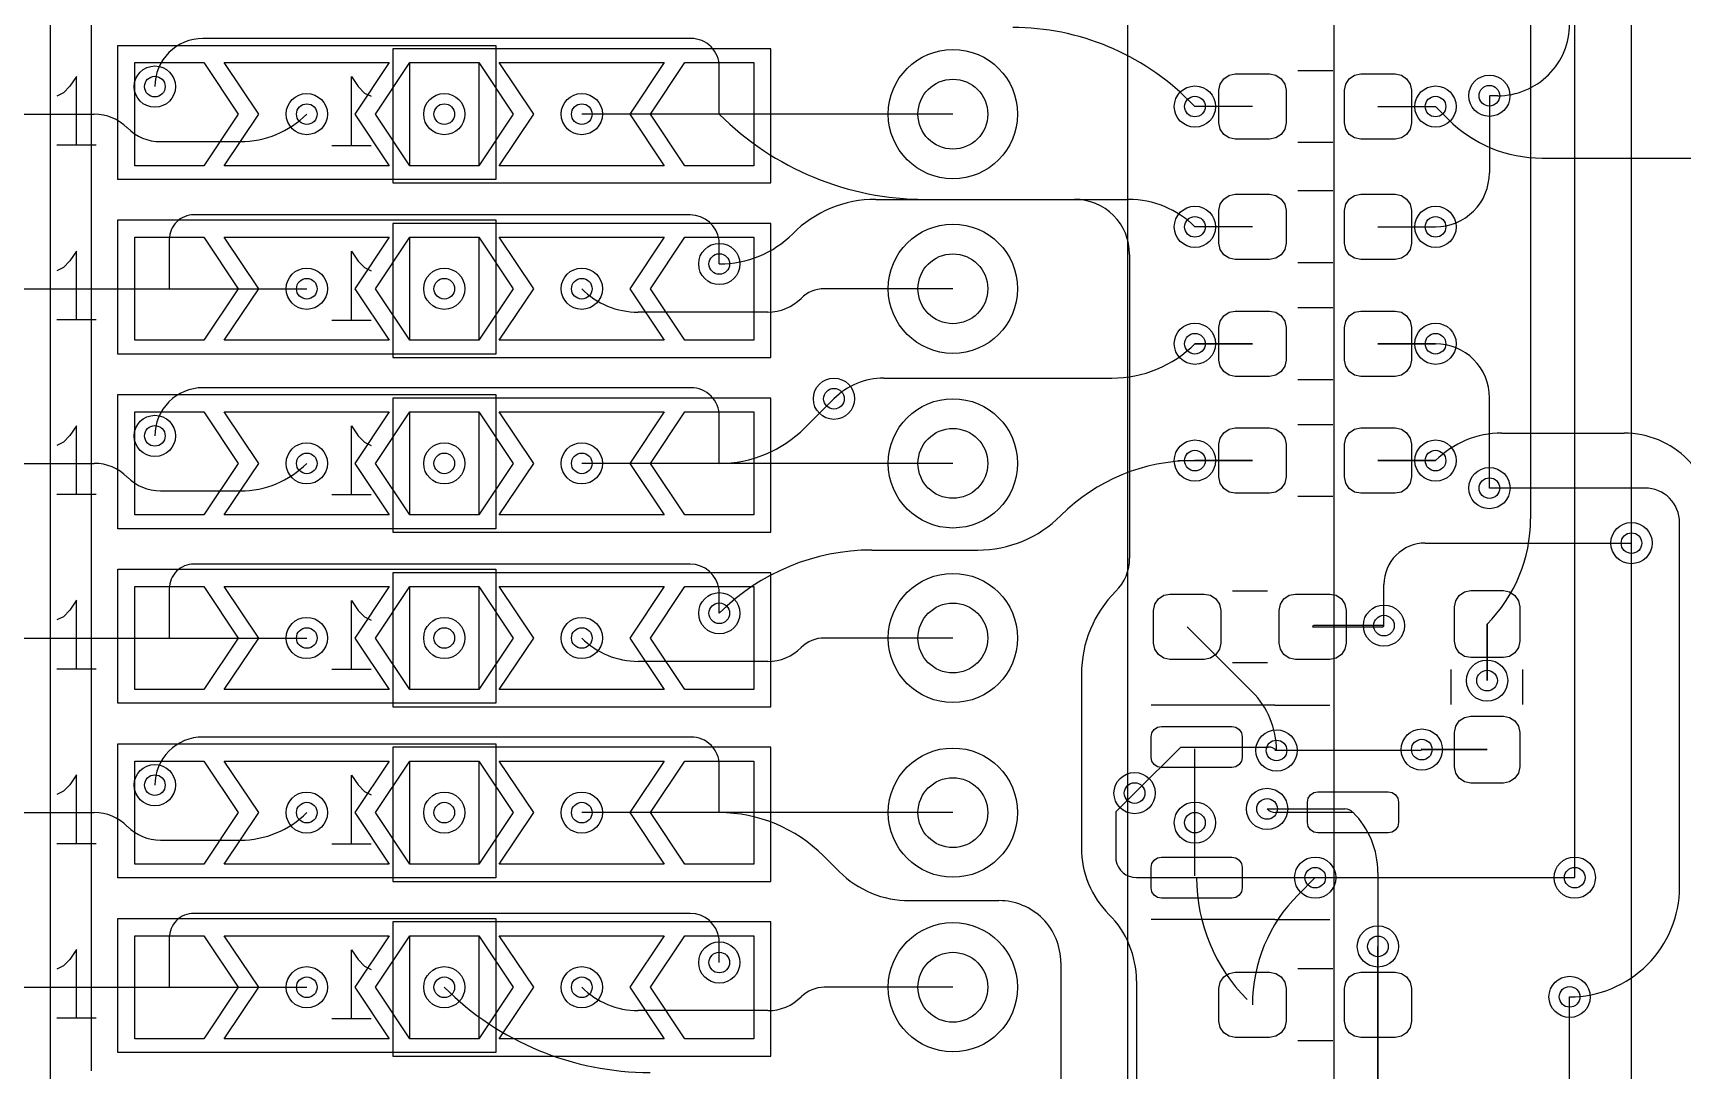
# Model space of a CAD drawing. Header units: millimetres. Extents: x -220 to 263, y -14 to 135.
# Drawn here: x 45.67 to 69.67, y 80.02 to 95.12 of the extents above; entities that cross this region are included whole.
import ezdxf

# ---------------------------------------------------------------- set-up
doc = ezdxf.new("R2010")
doc.units = ezdxf.units.MM
for name, color, linetype, lineweight, true_color in [('livello 10', 6, 'Continuous', 25, 0xff00ff), ('livello 11', 30, 'Continuous', 25, 0xff7f00), ('livello 8', 18, 'Continuous', 25, 0x000000), ('livello 9', 18, 'Continuous', 25, 0x000000)]:
    doc.layers.add(name, color=color, linetype=linetype, lineweight=lineweight, true_color=true_color)

msp = doc.modelspace()

# ---------------------------------------------------------------- linework, layer by layer
at = {"layer": 'livello 10'}
msp.add_line((64.593, 116.408), (64.593, 56.545), dxfattribs=at)
at = {"layer": 'livello 11', "color": 168, "true_color": 0x0d115e, "flags": 128}
for points in [[(61.593, 108.925), (61.593, 56.093)], [(46.905, 94.939), (52.405, 94.939)], [(46.905, 92.989), (46.905, 94.939)], [(52.405, 94.939), (52.405, 92.989)], [(64.577, 94.571), (64.068, 94.571)], [(46.209, 94.344), (46.114, 94.249)], [(46.305, 94.487), (46.209, 94.344)], [(46.305, 93.487), (46.305, 94.487)], [(46.114, 94.249), (46.019, 94.201)], [(46.59, 93.487), (46.019, 93.487)], [(64.577, 93.526), (64.068, 93.526)], [(52.405, 92.989), (46.905, 92.989)], [(64.577, 92.821), (64.068, 92.821)], [(46.905, 92.399), (52.405, 92.399)], [(46.905, 90.449), (46.905, 92.399)], [(52.405, 92.399), (52.405, 90.449)], [(46.305, 91.947), (46.209, 91.804)], [(46.305, 90.947), (46.305, 91.947)], [(46.114, 91.709), (46.019, 91.661)], [(46.209, 91.804), (46.114, 91.709)], [(64.577, 91.776), (64.068, 91.776)], [(64.577, 91.121), (64.068, 91.121)], [(46.59, 90.947), (46.019, 90.947)], [(52.405, 90.449), (46.905, 90.449)], [(64.577, 90.076), (64.068, 90.076)], [(46.905, 89.859), (52.405, 89.859)], [(46.905, 87.909), (46.905, 89.859)], [(52.405, 89.859), (52.405, 87.909)], [(46.305, 89.407), (46.209, 89.264)], [(46.305, 88.407), (46.305, 89.407)], [(64.577, 89.421), (64.068, 89.421)], [(46.114, 89.169), (46.019, 89.121)], [(46.209, 89.264), (46.114, 89.169)], [(46.59, 88.407), (46.019, 88.407)], [(64.577, 88.376), (64.068, 88.376)], [(52.405, 87.909), (46.905, 87.909)], [(46.905, 87.319), (52.405, 87.319)], [(46.905, 85.369), (46.905, 87.319)], [(52.405, 87.319), (52.405, 85.369)], [(63.118, 87.006), (63.627, 87.006)], [(46.209, 86.724), (46.114, 86.629)], [(46.305, 86.867), (46.209, 86.724)], [(46.305, 85.867), (46.305, 86.867)], [(46.114, 86.629), (46.019, 86.581)], [(63.118, 85.961), (63.627, 85.961)], [(46.59, 85.867), (46.019, 85.867)], [(66.3, 85.354), (66.3, 85.863)], [(67.345, 85.354), (67.345, 85.863)], [(52.405, 85.369), (46.905, 85.369)], [(63.735, 85.343), (61.935, 85.343)], [(63.735, 85.343), (64.535, 85.343)], [(46.905, 84.779), (52.405, 84.779)], [(46.905, 82.829), (46.905, 84.779)], [(52.405, 84.779), (52.405, 82.829)], [(46.305, 84.327), (46.209, 84.184)], [(46.305, 83.327), (46.305, 84.327)], [(46.114, 84.089), (46.019, 84.041)], [(46.209, 84.184), (46.114, 84.089)], [(46.59, 83.327), (46.019, 83.327)], [(52.405, 82.829), (46.905, 82.829)], [(46.905, 82.239), (52.405, 82.239)], [(46.905, 80.289), (46.905, 82.239)], [(52.405, 82.239), (52.405, 80.289)], [(63.735, 82.223), (62.935, 82.223)], [(63.735, 82.223), (64.535, 82.223)], [(46.209, 81.644), (46.114, 81.549)], [(46.305, 81.787), (46.209, 81.644)], [(46.305, 80.787), (46.305, 81.787)], [(46.114, 81.549), (46.019, 81.501)], [(64.577, 81.506), (64.068, 81.506)], [(46.59, 80.787), (46.019, 80.787)], [(64.577, 80.461), (64.068, 80.461)], [(52.405, 80.289), (46.905, 80.289)]]:
    msp.add_lwpolyline(points, dxfattribs=at)
at = {"layer": 'livello 11', "color": 139, "true_color": 0x174d58, "flags": 128}
for points in [[(50.905, 94.889), (50.905, 92.939)], [(56.405, 94.889), (50.905, 94.889)], [(56.405, 92.939), (56.405, 94.889)], [(64.577, 94.571), (64.068, 94.571)], [(50.305, 93.484), (50.305, 94.484)], [(50.305, 94.484), (50.4, 94.341)], [(50.4, 94.341), (50.495, 94.246)], [(50.495, 94.246), (50.59, 94.198)], [(50.019, 93.484), (50.59, 93.484)], [(64.577, 93.526), (64.068, 93.526)], [(50.905, 92.939), (56.405, 92.939)], [(64.577, 92.821), (64.068, 92.821)], [(50.905, 92.349), (50.905, 90.399)], [(56.405, 92.349), (50.905, 92.349)], [(56.405, 90.399), (56.405, 92.349)], [(50.305, 90.944), (50.305, 91.944)], [(50.305, 91.944), (50.4, 91.801)], [(50.4, 91.801), (50.495, 91.706)], [(50.495, 91.706), (50.59, 91.658)], [(64.577, 91.776), (64.068, 91.776)], [(64.577, 91.121), (64.068, 91.121)], [(50.019, 90.944), (50.59, 90.944)], [(50.905, 90.399), (56.405, 90.399)], [(64.577, 90.076), (64.068, 90.076)], [(50.905, 89.809), (50.905, 87.859)], [(56.405, 89.809), (50.905, 89.809)], [(56.405, 87.859), (56.405, 89.809)], [(50.305, 88.404), (50.305, 89.404)], [(50.305, 89.404), (50.4, 89.261)], [(64.577, 89.421), (64.068, 89.421)], [(50.4, 89.261), (50.495, 89.166)], [(50.495, 89.166), (50.59, 89.118)], [(50.019, 88.404), (50.59, 88.404)], [(64.577, 88.376), (64.068, 88.376)], [(50.905, 87.859), (56.405, 87.859)], [(50.905, 87.269), (50.905, 85.319)], [(56.405, 87.269), (50.905, 87.269)], [(56.405, 85.319), (56.405, 87.269)], [(63.118, 87.006), (63.627, 87.006)], [(50.305, 85.864), (50.305, 86.864)], [(50.305, 86.864), (50.4, 86.721)], [(50.4, 86.721), (50.495, 86.626)], [(50.495, 86.626), (50.59, 86.578)], [(63.118, 85.961), (63.627, 85.961)], [(50.019, 85.864), (50.59, 85.864)], [(66.3, 85.354), (66.3, 85.863)], [(67.345, 85.354), (67.345, 85.863)], [(50.905, 85.319), (56.405, 85.319)], [(63.735, 85.343), (62.935, 85.343)], [(63.735, 85.343), (64.535, 85.343)], [(50.905, 84.729), (50.905, 82.779)], [(56.405, 84.729), (50.905, 84.729)], [(56.405, 82.779), (56.405, 84.729)], [(50.305, 83.324), (50.305, 84.324)], [(50.305, 84.324), (50.4, 84.181)], [(50.4, 84.181), (50.495, 84.086)], [(50.495, 84.086), (50.59, 84.038)], [(50.019, 83.324), (50.59, 83.324)], [(50.905, 82.779), (56.405, 82.779)], [(50.905, 82.189), (50.905, 80.239)], [(56.405, 82.189), (50.905, 82.189)], [(56.405, 80.239), (56.405, 82.189)], [(63.735, 82.223), (61.935, 82.223)], [(63.735, 82.223), (64.535, 82.223)], [(50.305, 80.784), (50.305, 81.784)], [(50.305, 81.784), (50.4, 81.641)], [(50.4, 81.641), (50.495, 81.546)], [(50.495, 81.546), (50.59, 81.498)], [(64.577, 81.506), (64.068, 81.506)], [(50.019, 80.784), (50.59, 80.784)], [(64.577, 80.461), (64.068, 80.461)], [(50.905, 80.239), (56.405, 80.239)]]:
    msp.add_lwpolyline(points, dxfattribs=at)
at = {"layer": 'livello 8', "color": 163, "true_color": 0x4d7fc4, "flags": 128}
for points in [[(68.923, 78.837), (68.923, 106.899)], [(68.098, 86.734), (68.098, 105.724)], [(67.456, 95.465), (67.456, 88.051)], [(55.245, 95.039), (48.145, 95.039)], [(52.655, 93.939), (52.155, 93.189), (51.155, 93.189), (51.155, 94.689), (52.155, 94.689), (52.655, 93.939)], [(54.355, 93.939), (54.855, 93.189), (52.455, 93.189), (52.955, 93.939), (52.455, 94.689), (54.855, 94.689), (54.355, 93.939)], [(54.655, 93.939), (55.155, 94.689), (56.155, 94.689), (56.155, 93.189), (55.155, 93.189), (54.655, 93.939)], [(55.655, 93.939), (55.655, 94.629)], [(63.898, 93.811), (63.879, 93.721), (63.828, 93.644), (63.751, 93.592), (63.66, 93.574), (63.16, 93.574), (63.069, 93.592), (62.992, 93.644), (62.941, 93.721), (62.923, 93.811), (62.923, 94.286), (62.941, 94.377), (62.992, 94.454), (63.069, 94.506), (63.16, 94.524), (63.66, 94.524), (63.751, 94.506), (63.828, 94.454), (63.879, 94.377), (63.898, 94.286), (63.898, 93.811)], [(65.723, 93.811), (65.704, 93.721), (65.653, 93.644), (65.576, 93.592), (65.485, 93.574), (64.985, 93.574), (64.894, 93.592), (64.817, 93.644), (64.766, 93.721), (64.748, 93.811), (64.748, 94.286), (64.766, 94.377), (64.817, 94.454), (64.894, 94.506), (64.985, 94.524), (65.485, 94.524), (65.576, 94.506), (65.653, 94.454), (65.704, 94.377), (65.723, 94.286), (65.723, 93.811)], [(62.483, 94.138), (62.573, 94.049)], [(66.856, 94.206), (66.856, 93.083)], [(43.813, 93.939), (46.562, 93.939)], [(63.41, 94.049), (62.573, 94.049)], [(65.235, 94.049), (66.073, 94.049)], [(47.527, 93.539), (48.689, 93.539)], [(58.648, 92.699), (60.823, 92.699)], [(63.898, 92.061), (63.879, 91.971), (63.828, 91.894), (63.751, 91.842), (63.66, 91.824), (63.16, 91.824), (63.069, 91.842), (62.992, 91.894), (62.941, 91.971), (62.923, 92.061), (62.923, 92.536), (62.941, 92.627), (62.992, 92.704), (63.069, 92.756), (63.16, 92.774), (63.66, 92.774), (63.751, 92.756), (63.828, 92.704), (63.879, 92.627), (63.898, 92.536), (63.898, 92.061)], [(65.723, 92.061), (65.704, 91.971), (65.653, 91.894), (65.576, 91.842), (65.485, 91.824), (64.985, 91.824), (64.894, 91.842), (64.817, 91.894), (64.766, 91.971), (64.748, 92.061), (64.748, 92.536), (64.766, 92.627), (64.817, 92.704), (64.894, 92.756), (64.985, 92.774), (65.485, 92.774), (65.576, 92.756), (65.653, 92.704), (65.704, 92.627), (65.723, 92.536), (65.723, 92.061)], [(63.41, 92.299), (62.573, 92.299)], [(65.235, 92.299), (66.073, 92.299)], [(52.655, 91.399), (52.155, 90.649), (51.155, 90.649), (51.155, 92.149), (52.155, 92.149), (52.655, 91.399)], [(54.355, 91.399), (54.855, 90.649), (52.455, 90.649), (52.955, 91.399), (52.455, 92.149), (54.855, 92.149), (54.355, 91.399)], [(54.655, 91.399), (55.155, 92.149), (56.155, 92.149), (56.155, 90.649), (55.155, 90.649), (54.655, 91.399)], [(61.623, 91.899), (61.623, 87.482)], [(43.813, 91.399), (49.655, 91.399)], [(63.898, 90.361), (63.879, 90.271), (63.828, 90.194), (63.751, 90.142), (63.66, 90.124), (63.16, 90.124), (63.069, 90.142), (62.992, 90.194), (62.941, 90.271), (62.923, 90.361), (62.923, 90.836), (62.941, 90.927), (62.992, 91.004), (63.069, 91.056), (63.16, 91.074), (63.66, 91.074), (63.751, 91.056), (63.828, 91.004), (63.879, 90.927), (63.898, 90.836), (63.898, 90.361)], [(65.723, 90.361), (65.704, 90.271), (65.653, 90.194), (65.576, 90.142), (65.485, 90.124), (64.985, 90.124), (64.894, 90.142), (64.817, 90.194), (64.766, 90.271), (64.748, 90.361), (64.748, 90.836), (64.766, 90.927), (64.817, 91.004), (64.894, 91.056), (64.985, 91.074), (65.485, 91.074), (65.576, 91.056), (65.653, 91.004), (65.704, 90.927), (65.723, 90.836), (65.723, 90.361)], [(62.573, 90.599), (63.41, 90.599)], [(66.073, 90.599), (65.235, 90.599)], [(55.245, 89.959), (48.145, 89.959)], [(56.897, 89.374), (57.323, 89.799)], [(66.857, 88.499), (66.857, 89.814)], [(52.655, 88.859), (52.155, 88.109), (51.155, 88.109), (51.155, 89.609), (52.155, 89.609), (52.655, 88.859)], [(54.355, 88.859), (54.855, 88.109), (52.455, 88.109), (52.955, 88.859), (52.455, 89.609), (54.855, 89.609), (54.355, 88.859)], [(54.655, 88.859), (55.155, 89.609), (56.155, 89.609), (56.155, 88.109), (55.155, 88.109), (54.655, 88.859)], [(55.655, 88.859), (55.655, 89.549)], [(63.898, 88.661), (63.879, 88.571), (63.828, 88.494), (63.751, 88.442), (63.66, 88.424), (63.16, 88.424), (63.069, 88.442), (62.992, 88.494), (62.941, 88.571), (62.923, 88.661), (62.923, 89.136), (62.941, 89.227), (62.992, 89.304), (63.069, 89.356), (63.16, 89.374), (63.66, 89.374), (63.751, 89.356), (63.828, 89.304), (63.879, 89.227), (63.898, 89.136), (63.898, 88.661)], [(65.723, 88.661), (65.704, 88.571), (65.653, 88.494), (65.576, 88.442), (65.485, 88.424), (64.985, 88.424), (64.894, 88.442), (64.817, 88.494), (64.766, 88.571), (64.748, 88.661), (64.748, 89.136), (64.766, 89.227), (64.817, 89.304), (64.894, 89.356), (64.985, 89.374), (65.485, 89.374), (65.576, 89.356), (65.653, 89.304), (65.704, 89.227), (65.723, 89.136), (65.723, 88.661)], [(43.813, 88.859), (46.562, 88.859)], [(63.41, 88.899), (62.573, 88.899)], [(65.235, 88.899), (66.073, 88.899)], [(47.527, 88.459), (48.689, 88.459)], [(52.655, 86.319), (52.155, 85.569), (51.155, 85.569), (51.155, 87.069), (52.155, 87.069), (52.655, 86.319)], [(54.355, 86.319), (54.855, 85.569), (52.455, 85.569), (52.955, 86.319), (52.455, 87.069), (54.855, 87.069), (54.355, 86.319)], [(54.655, 86.319), (55.155, 87.069), (56.155, 87.069), (56.155, 85.569), (55.155, 85.569), (54.655, 86.319)], [(61.973, 86.721), (61.991, 86.812), (62.042, 86.889), (62.119, 86.94), (62.21, 86.958), (62.71, 86.958), (62.801, 86.94), (62.878, 86.889), (62.929, 86.812), (62.948, 86.721), (62.948, 86.246), (62.929, 86.155), (62.878, 86.078), (62.801, 86.026), (62.71, 86.008), (62.21, 86.008), (62.119, 86.026), (62.042, 86.078), (61.991, 86.155), (61.973, 86.246), (61.973, 86.721)], [(63.798, 86.721), (63.816, 86.812), (63.867, 86.889), (63.944, 86.94), (64.035, 86.958), (64.535, 86.958), (64.626, 86.94), (64.703, 86.889), (64.754, 86.812), (64.773, 86.721), (64.773, 86.246), (64.754, 86.155), (64.703, 86.078), (64.626, 86.026), (64.535, 86.008), (64.035, 86.008), (63.944, 86.026), (63.867, 86.078), (63.816, 86.155), (63.798, 86.246), (63.798, 86.721)], [(66.585, 86.033), (66.494, 86.051), (66.417, 86.103), (66.366, 86.18), (66.348, 86.271), (66.348, 86.771), (66.366, 86.862), (66.417, 86.939), (66.494, 86.99), (66.585, 87.008), (67.06, 87.008), (67.151, 86.99), (67.228, 86.939), (67.279, 86.862), (67.298, 86.771), (67.298, 86.271), (67.279, 86.18), (67.228, 86.103), (67.151, 86.051), (67.06, 86.033), (66.585, 86.033)], [(68.098, 86.733), (68.098, 86.734)], [(68.098, 82.833), (68.098, 86.733)], [(62.46, 86.483), (63.406, 85.538)], [(65.323, 86.499), (64.301, 86.499)], [(66.823, 86.521), (66.823, 85.699)], [(43.813, 86.319), (49.655, 86.319)], [(60.923, 85.792), (60.923, 83.265)], [(61.935, 84.883), (61.946, 84.941), (61.979, 84.989), (62.028, 85.022), (62.085, 85.033), (63.11, 85.033), (63.167, 85.022), (63.216, 84.989), (63.249, 84.941), (63.26, 84.883), (63.26, 84.583), (63.249, 84.526), (63.216, 84.477), (63.167, 84.445), (63.11, 84.433), (62.085, 84.433), (62.028, 84.445), (61.979, 84.477), (61.946, 84.526), (61.935, 84.583), (61.935, 84.883)], [(66.585, 84.208), (66.494, 84.226), (66.417, 84.278), (66.366, 84.355), (66.348, 84.446), (66.348, 84.946), (66.366, 85.037), (66.417, 85.114), (66.494, 85.165), (66.585, 85.183), (67.06, 85.183), (67.151, 85.165), (67.228, 85.114), (67.279, 85.037), (67.298, 84.946), (67.298, 84.446), (67.279, 84.355), (67.228, 84.278), (67.151, 84.226), (67.06, 84.208), (66.585, 84.208)], [(55.245, 84.879), (48.145, 84.879)], [(52.655, 83.779), (52.155, 83.029), (51.155, 83.029), (51.155, 84.529), (52.155, 84.529), (52.655, 83.779)], [(54.355, 83.779), (54.855, 83.029), (52.455, 83.029), (52.955, 83.779), (52.455, 84.529), (54.855, 84.529), (54.355, 83.779)], [(54.655, 83.779), (55.155, 84.529), (56.155, 84.529), (56.155, 83.029), (55.155, 83.029), (54.655, 83.779)], [(62.573, 83.633), (62.573, 84.708)], [(65.842, 84.683), (63.735, 84.683)], [(66.823, 84.696), (65.873, 84.696)], [(55.655, 83.779), (55.655, 84.469)], [(61.696, 84.063), (61.424, 83.791)], [(64.21, 83.933), (64.221, 83.991), (64.254, 84.039), (64.303, 84.072), (64.36, 84.083), (65.385, 84.083), (65.442, 84.072), (65.491, 84.039), (65.524, 83.991), (65.535, 83.933), (65.535, 83.633), (65.524, 83.576), (65.491, 83.527), (65.442, 83.495), (65.385, 83.483), (64.36, 83.483), (64.303, 83.495), (64.254, 83.527), (64.221, 83.576), (64.21, 83.633), (64.21, 83.933)], [(43.813, 83.779), (46.562, 83.779)], [(61.424, 83.791), (61.424, 83.086)], [(63.623, 83.833), (64.752, 83.833)], [(47.527, 83.379), (48.689, 83.379)], [(57.17, 83.151), (57.398, 82.923)], [(61.935, 82.983), (61.946, 83.041), (61.979, 83.089), (62.028, 83.122), (62.085, 83.133), (63.11, 83.133), (63.167, 83.122), (63.216, 83.089), (63.249, 83.041), (63.26, 82.983), (63.26, 82.683), (63.249, 82.626), (63.216, 82.577), (63.167, 82.545), (63.11, 82.533), (62.085, 82.533), (62.028, 82.545), (61.979, 82.577), (61.946, 82.626), (61.935, 82.683), (61.935, 82.983)], [(61.723, 82.833), (62.598, 82.833)], [(64.073, 82.584), (64.323, 82.833)], [(65.235, 82.908), (65.235, 81.833)], [(58.423, 82.499), (59.723, 82.499)], [(52.655, 81.239), (52.155, 80.489), (51.155, 80.489), (51.155, 81.989), (52.155, 81.989), (52.655, 81.239)], [(54.355, 81.239), (54.855, 80.489), (52.455, 80.489), (52.955, 81.239), (52.455, 81.989), (54.855, 81.989), (54.355, 81.239)], [(54.655, 81.239), (55.155, 81.989), (56.155, 81.989), (56.155, 80.489), (55.155, 80.489), (54.655, 81.239)], [(65.235, 81.833), (65.235, 80.983)], [(60.623, 81.599), (60.623, 58.999)], [(63.898, 80.746), (63.879, 80.655), (63.828, 80.578), (63.751, 80.526), (63.66, 80.508), (63.16, 80.508), (63.069, 80.526), (62.992, 80.578), (62.941, 80.655), (62.923, 80.746), (62.923, 81.221), (62.941, 81.312), (62.992, 81.389), (63.069, 81.44), (63.16, 81.458), (63.66, 81.458), (63.751, 81.44), (63.828, 81.389), (63.879, 81.312), (63.898, 81.221), (63.898, 80.746)], [(65.723, 80.746), (65.704, 80.655), (65.653, 80.578), (65.576, 80.526), (65.485, 80.508), (64.985, 80.508), (64.894, 80.526), (64.817, 80.578), (64.766, 80.655), (64.748, 80.746), (64.748, 81.221), (64.766, 81.312), (64.817, 81.389), (64.894, 81.44), (64.985, 81.458), (65.485, 81.458), (65.576, 81.44), (65.653, 81.389), (65.704, 81.312), (65.723, 81.221), (65.723, 80.746)], [(43.813, 81.239), (49.655, 81.239)], [(61.723, 81.333), (61.723, 73.499)], [(65.235, 80.983), (65.235, 79.333)], [(68.023, 41.709), (68.023, 81.099)]]:
    msp.add_lwpolyline(points, dxfattribs=at)
for points in [[(62.483, 94.138, 0.198907), (59.923, 95.199)], [(48.145, 95.039, 0.414214), (47.445, 94.339)], [(55.655, 94.629, 0.414214), (55.245, 95.039)], [(47.044, 93.739, 0.19891), (46.562, 93.939)], [(48.689, 93.539, 0.198913), (49.655, 93.939)], [(55.655, 93.939, 0.198912), (58.648, 92.699)], [(47.045, 93.739, 0.19891), (47.527, 93.539)], [(66.073, 92.299, 0.414214), (66.856, 93.083)], [(61.623, 91.899, 0.414214), (60.823, 92.699)], [(66.857, 89.814, 0.414214), (66.073, 90.599)], [(48.145, 89.959, 0.414214), (47.445, 89.259)], [(55.655, 89.549, 0.414214), (55.245, 89.959)], [(55.655, 88.859, 0.198909), (56.897, 89.374)], [(47.044, 88.659, 0.19891), (46.562, 88.859)], [(48.689, 88.459, 0.198913), (49.655, 88.859)], [(47.045, 88.659, 0.19891), (47.527, 88.459)], [(66.822, 86.521, 0.198922), (67.456, 88.051)], [(61.423, 86.999, 0.198878), (61.623, 87.482)], [(61.422, 86.999, 0.198906), (60.923, 85.792)], [(64.301, 86.499, 0.414214), (64.285, 86.483)], [(63.759, 84.683, 0.198913), (63.406, 85.538)], [(48.145, 84.879, 0.414214), (47.445, 84.179)], [(55.655, 84.469, 0.414214), (55.245, 84.879)], [(65.842, 84.683, 0.198936), (65.873, 84.696)], [(65.872, 84.696, 0.414214), (65.862, 84.706)], [(47.044, 83.579, 0.19891), (46.562, 83.779)], [(48.689, 83.379, 0.198913), (49.655, 83.779)], [(57.17, 83.151, 0.198913), (55.655, 83.779)], [(64.872, 83.783, 0.19891), (64.752, 83.833)], [(65.235, 82.908, 0.198914), (64.873, 83.783)], [(47.045, 83.579, 0.19891), (47.527, 83.379)], [(60.922, 83.265, 0.198921), (61.323, 82.299)], [(61.424, 83.086, 0.362572), (61.723, 82.833)], [(57.398, 82.923, 0.198926), (58.423, 82.499)], [(64.073, 82.584, 0.198913), (63.41, 80.983)], [(60.623, 81.599, 0.414214), (59.723, 82.499)], [(61.723, 81.333, 0.198913), (61.323, 82.299)]]:
    msp.add_lwpolyline(points, format="xyb", dxfattribs=at)
at = {"layer": 'livello 8', "color": 163, "true_color": 0x4d7fc4}
for centre in [(59.053, 93.939), (59.053, 91.399), (59.053, 88.859), (59.053, 86.319), (59.053, 83.779), (59.053, 81.239)]:
    msp.add_circle(centre, 0.94, dxfattribs=at)
at = {"layer": 'livello 8', "color": 7, "true_color": 0xececec}
for centre in [(47.445, 94.339), (62.573, 94.049), (66.073, 94.049), (66.856, 94.206), (49.655, 93.939), (51.655, 93.939), (53.655, 93.939), (62.573, 92.299), (66.073, 92.299), (55.655, 91.759), (49.655, 91.399), (51.655, 91.399), (53.655, 91.399), (62.573, 90.599), (66.073, 90.599), (57.323, 89.799), (47.445, 89.259), (49.655, 88.859), (51.655, 88.859), (53.655, 88.859), (62.573, 88.899), (66.073, 88.899), (66.857, 88.499), (68.923, 87.699), (55.655, 86.679), (65.323, 86.499), (49.655, 86.319), (51.655, 86.319), (53.655, 86.319), (66.823, 85.699), (63.76, 84.683), (65.873, 84.696), (47.445, 84.179), (61.696, 84.063), (49.655, 83.779), (51.655, 83.779), (53.655, 83.779), (63.623, 83.833), (62.573, 83.633), (64.323, 82.833), (68.098, 82.833), (65.235, 81.833), (55.655, 81.599), (49.655, 81.239), (51.655, 81.239), (53.655, 81.239), (68.023, 81.099)]:
    msp.add_circle(centre, 0.3, dxfattribs=at)
at = {"layer": 'livello 8', "color": 7}
for centre, radius in [((47.445, 94.339), 0.15), ((59.053, 93.939), 0.508), ((66.856, 94.206), 0.15), ((49.655, 93.939), 0.15), ((51.655, 93.939), 0.15), ((53.655, 93.939), 0.15), ((62.573, 94.049), 0.15), ((66.073, 94.049), 0.15), ((62.573, 92.299), 0.15), ((66.073, 92.299), 0.15), ((55.655, 91.759), 0.15), ((59.053, 91.399), 0.508), ((49.655, 91.399), 0.15), ((51.655, 91.399), 0.15), ((53.655, 91.399), 0.15), ((62.573, 90.599), 0.15), ((66.073, 90.599), 0.15), ((57.323, 89.799), 0.15), ((47.445, 89.259), 0.15), ((59.053, 88.859), 0.508), ((62.573, 88.899), 0.15), ((66.073, 88.899), 0.15), ((49.655, 88.859), 0.15), ((51.655, 88.859), 0.15), ((53.655, 88.859), 0.15), ((66.857, 88.499), 0.15), ((68.923, 87.699), 0.15), ((55.655, 86.679), 0.15), ((59.053, 86.319), 0.508), ((65.323, 86.499), 0.15), ((49.655, 86.319), 0.15), ((51.655, 86.319), 0.15), ((53.655, 86.319), 0.15), ((66.823, 85.699), 0.15), ((63.76, 84.683), 0.15), ((65.873, 84.696), 0.15), ((47.445, 84.179), 0.15), ((59.053, 83.779), 0.508), ((61.696, 84.063), 0.15), ((49.655, 83.779), 0.15), ((51.655, 83.779), 0.15), ((53.655, 83.779), 0.15), ((62.573, 83.633), 0.15), ((63.623, 83.833), 0.15), ((64.323, 82.833), 0.15), ((68.098, 82.833), 0.15), ((65.235, 81.833), 0.15), ((55.655, 81.599), 0.15), ((59.053, 81.239), 0.508), ((49.655, 81.239), 0.15), ((51.655, 81.239), 0.15), ((53.655, 81.239), 0.15), ((68.023, 81.099), 0.15)]:
    msp.add_circle(centre, radius, dxfattribs=at)
at = {"layer": 'livello 9', "color": 22, "true_color": 0xc83434, "flags": 128}
for points in [[(46.523, 80.021), (46.523, 97.399)], [(45.923, 96.999), (45.923, 78.199)], [(48.655, 93.939), (48.155, 93.189), (47.155, 93.189), (47.155, 94.689), (48.155, 94.689), (48.655, 93.939)], [(50.355, 93.939), (50.855, 93.189), (48.455, 93.189), (48.955, 93.939), (48.455, 94.689), (50.855, 94.689), (50.355, 93.939)], [(50.655, 93.939), (51.155, 94.689), (52.155, 94.689), (52.155, 93.189), (51.155, 93.189), (50.655, 93.939)], [(63.898, 93.811), (63.879, 93.721), (63.828, 93.644), (63.751, 93.592), (63.66, 93.574), (63.16, 93.574), (63.069, 93.592), (62.992, 93.644), (62.941, 93.721), (62.923, 93.811), (62.923, 94.286), (62.941, 94.377), (62.992, 94.454), (63.069, 94.506), (63.16, 94.524), (63.66, 94.524), (63.751, 94.506), (63.828, 94.454), (63.879, 94.377), (63.898, 94.286), (63.898, 93.811)], [(65.723, 93.811), (65.704, 93.721), (65.653, 93.644), (65.576, 93.592), (65.485, 93.574), (64.985, 93.574), (64.894, 93.592), (64.817, 93.644), (64.766, 93.721), (64.748, 93.811), (64.748, 94.286), (64.766, 94.377), (64.817, 94.454), (64.894, 94.506), (64.985, 94.524), (65.485, 94.524), (65.576, 94.506), (65.653, 94.454), (65.704, 94.377), (65.723, 94.286), (65.723, 93.811)], [(66.978, 94.206), (66.856, 94.206)], [(59.053, 93.939), (53.655, 93.939)], [(63.41, 94.049), (62.573, 94.049)], [(65.235, 94.049), (66.073, 94.049)], [(66.073, 94.049), (66.257, 93.865)], [(67.623, 93.299), (69.843, 93.299)], [(57.93, 92.699), (61.607, 92.699)], [(63.898, 92.061), (63.879, 91.971), (63.828, 91.894), (63.751, 91.842), (63.66, 91.824), (63.16, 91.824), (63.069, 91.842), (62.992, 91.894), (62.941, 91.971), (62.923, 92.061), (62.923, 92.536), (62.941, 92.627), (62.992, 92.704), (63.069, 92.756), (63.16, 92.774), (63.66, 92.774), (63.751, 92.756), (63.828, 92.704), (63.879, 92.627), (63.898, 92.536), (63.898, 92.061)], [(65.723, 92.061), (65.704, 91.971), (65.653, 91.894), (65.576, 91.842), (65.485, 91.824), (64.985, 91.824), (64.894, 91.842), (64.817, 91.894), (64.766, 91.971), (64.748, 92.061), (64.748, 92.536), (64.766, 92.627), (64.817, 92.704), (64.894, 92.756), (64.985, 92.774), (65.485, 92.774), (65.576, 92.756), (65.653, 92.704), (65.704, 92.627), (65.723, 92.536), (65.723, 92.061)], [(55.23, 92.474), (48.012, 92.474)], [(63.41, 92.299), (62.573, 92.299)], [(65.235, 92.299), (66.073, 92.299)], [(48.655, 91.399), (48.155, 90.649), (47.155, 90.649), (47.155, 92.149), (48.155, 92.149), (48.655, 91.399)], [(47.655, 92.116), (47.655, 91.399)], [(50.355, 91.399), (50.855, 90.649), (48.455, 90.649), (48.955, 91.399), (48.455, 92.149), (50.855, 92.149), (50.355, 91.399)], [(50.655, 91.399), (51.155, 92.149), (52.155, 92.149), (52.155, 90.649), (51.155, 90.649), (50.655, 91.399)], [(55.653, 91.76), (55.653, 92.105)], [(55.655, 91.759), (55.653, 91.76)], [(55.655, 91.759), (55.66, 91.759)], [(59.053, 91.399), (57.182, 91.399)], [(55.145, 91.059), (54.475, 91.059)], [(56.362, 91.059), (55.145, 91.059)], [(63.898, 90.361), (63.879, 90.271), (63.828, 90.194), (63.751, 90.142), (63.66, 90.124), (63.16, 90.124), (63.069, 90.142), (62.992, 90.194), (62.941, 90.271), (62.923, 90.361), (62.923, 90.836), (62.941, 90.927), (62.992, 91.004), (63.069, 91.056), (63.16, 91.074), (63.66, 91.074), (63.751, 91.056), (63.828, 91.004), (63.879, 90.927), (63.898, 90.836), (63.898, 90.361)], [(65.723, 90.361), (65.704, 90.271), (65.653, 90.194), (65.576, 90.142), (65.485, 90.124), (64.985, 90.124), (64.894, 90.142), (64.817, 90.194), (64.766, 90.271), (64.748, 90.361), (64.748, 90.836), (64.766, 90.927), (64.817, 91.004), (64.894, 91.056), (64.985, 91.074), (65.485, 91.074), (65.576, 91.056), (65.653, 91.004), (65.704, 90.927), (65.723, 90.836), (65.723, 90.361)], [(63.41, 90.599), (62.573, 90.599)], [(65.235, 90.599), (66.073, 90.599)], [(58.047, 90.099), (61.365, 90.099)], [(48.655, 88.859), (48.155, 88.109), (47.155, 88.109), (47.155, 89.609), (48.155, 89.609), (48.655, 88.859)], [(50.355, 88.859), (50.855, 88.109), (48.455, 88.109), (48.955, 88.859), (48.455, 89.609), (50.855, 89.609), (50.355, 88.859)], [(50.655, 88.859), (51.155, 89.609), (52.155, 89.609), (52.155, 88.109), (51.155, 88.109), (50.655, 88.859)], [(63.898, 88.661), (63.879, 88.571), (63.828, 88.494), (63.751, 88.442), (63.66, 88.424), (63.16, 88.424), (63.069, 88.442), (62.992, 88.494), (62.941, 88.571), (62.923, 88.661), (62.923, 89.136), (62.941, 89.227), (62.992, 89.304), (63.069, 89.356), (63.16, 89.374), (63.66, 89.374), (63.751, 89.356), (63.828, 89.304), (63.879, 89.227), (63.898, 89.136), (63.898, 88.661)], [(65.723, 88.661), (65.704, 88.571), (65.653, 88.494), (65.576, 88.442), (65.485, 88.424), (64.985, 88.424), (64.894, 88.442), (64.817, 88.494), (64.766, 88.571), (64.748, 88.661), (64.748, 89.136), (64.766, 89.227), (64.817, 89.304), (64.894, 89.356), (64.985, 89.374), (65.485, 89.374), (65.576, 89.356), (65.653, 89.304), (65.704, 89.227), (65.723, 89.136), (65.723, 88.661)], [(67.038, 89.299), (68.816, 89.299)], [(59.053, 88.859), (53.655, 88.859)], [(62.323, 88.899), (62.573, 88.899)], [(62.554, 88.899), (62.573, 88.899)], [(62.573, 88.899), (63.41, 88.899)], [(66.073, 88.899), (65.235, 88.899)], [(69.123, 88.499), (66.857, 88.499)], [(69.623, 82.699), (69.623, 87.999)], [(65.923, 87.699), (68.923, 87.699)], [(55.23, 87.394), (48.012, 87.394)], [(57.876, 87.599), (59.415, 87.599)], [(48.655, 86.319), (48.155, 85.569), (47.155, 85.569), (47.155, 87.069), (48.155, 87.069), (48.655, 86.319)], [(47.655, 87.036), (47.655, 86.319)], [(50.355, 86.319), (50.855, 85.569), (48.455, 85.569), (48.955, 86.319), (48.455, 87.069), (50.855, 87.069), (50.355, 86.319)], [(50.655, 86.319), (51.155, 87.069), (52.155, 87.069), (52.155, 85.569), (51.155, 85.569), (50.655, 86.319)], [(55.653, 86.68), (55.653, 87.025)], [(61.973, 86.721), (61.991, 86.812), (62.042, 86.889), (62.119, 86.94), (62.21, 86.958), (62.71, 86.958), (62.801, 86.94), (62.878, 86.889), (62.929, 86.812), (62.948, 86.721), (62.948, 86.246), (62.929, 86.155), (62.878, 86.078), (62.801, 86.026), (62.71, 86.008), (62.21, 86.008), (62.119, 86.026), (62.042, 86.078), (61.991, 86.155), (61.973, 86.246), (61.973, 86.721)], [(63.798, 86.721), (63.816, 86.812), (63.867, 86.889), (63.944, 86.94), (64.035, 86.958), (64.535, 86.958), (64.626, 86.94), (64.703, 86.889), (64.754, 86.812), (64.773, 86.721), (64.773, 86.246), (64.754, 86.155), (64.703, 86.078), (64.626, 86.026), (64.535, 86.008), (64.035, 86.008), (63.944, 86.026), (63.867, 86.078), (63.816, 86.155), (63.798, 86.246), (63.798, 86.721)], [(65.323, 86.499), (65.323, 87.099)], [(66.585, 86.033), (66.494, 86.051), (66.417, 86.103), (66.366, 86.18), (66.348, 86.271), (66.348, 86.771), (66.366, 86.862), (66.417, 86.939), (66.494, 86.99), (66.585, 87.008), (67.06, 87.008), (67.151, 86.99), (67.228, 86.939), (67.279, 86.862), (67.298, 86.771), (67.298, 86.271), (67.279, 86.18), (67.228, 86.103), (67.151, 86.051), (67.06, 86.033), (66.585, 86.033)], [(55.655, 86.679), (55.653, 86.68)], [(62.46, 86.483), (63.406, 85.538)], [(64.285, 86.483), (65.307, 86.483)], [(66.823, 85.699), (66.823, 86.521)], [(59.053, 86.319), (57.182, 86.319)], [(55.145, 85.979), (54.475, 85.979)], [(56.362, 85.979), (55.145, 85.979)], [(61.935, 84.883), (61.946, 84.941), (61.979, 84.989), (62.028, 85.022), (62.085, 85.033), (63.11, 85.033), (63.167, 85.022), (63.216, 84.989), (63.249, 84.941), (63.26, 84.883), (63.26, 84.583), (63.249, 84.526), (63.216, 84.477), (63.167, 84.445), (63.11, 84.433), (62.085, 84.433), (62.028, 84.445), (61.979, 84.477), (61.946, 84.526), (61.935, 84.583), (61.935, 84.883)], [(66.585, 84.208), (66.494, 84.226), (66.417, 84.278), (66.366, 84.355), (66.348, 84.446), (66.348, 84.946), (66.366, 85.037), (66.417, 85.114), (66.494, 85.165), (66.585, 85.183), (67.06, 85.183), (67.151, 85.165), (67.228, 85.114), (67.279, 85.037), (67.298, 84.946), (67.298, 84.446), (67.279, 84.355), (67.228, 84.278), (67.151, 84.226), (67.06, 84.208), (66.585, 84.208)], [(61.696, 84.063), (62.366, 84.733)], [(62.366, 84.733), (62.598, 84.733)], [(62.598, 84.733), (63.639, 84.733)], [(48.655, 83.779), (48.155, 83.029), (47.155, 83.029), (47.155, 84.529), (48.155, 84.529), (48.655, 83.779)], [(50.355, 83.779), (50.855, 83.029), (48.455, 83.029), (48.955, 83.779), (48.455, 84.529), (50.855, 84.529), (50.355, 83.779)], [(50.655, 83.779), (51.155, 84.529), (52.155, 84.529), (52.155, 83.029), (51.155, 83.029), (50.655, 83.779)], [(65.873, 84.696), (66.823, 84.696)], [(64.21, 83.933), (64.221, 83.991), (64.254, 84.039), (64.303, 84.072), (64.36, 84.083), (65.385, 84.083), (65.442, 84.072), (65.491, 84.039), (65.524, 83.991), (65.535, 83.933), (65.535, 83.633), (65.524, 83.576), (65.491, 83.527), (65.442, 83.495), (65.385, 83.483), (64.36, 83.483), (64.303, 83.495), (64.254, 83.527), (64.221, 83.576), (64.21, 83.633), (64.21, 83.933)], [(59.053, 83.779), (53.655, 83.779)], [(64.873, 83.783), (63.743, 83.783)], [(62.573, 82.858), (62.573, 83.633)], [(61.935, 82.983), (61.946, 83.041), (61.979, 83.089), (62.028, 83.122), (62.085, 83.133), (63.11, 83.133), (63.167, 83.122), (63.216, 83.089), (63.249, 83.041), (63.26, 82.983), (63.26, 82.683), (63.249, 82.626), (63.216, 82.577), (63.167, 82.545), (63.11, 82.533), (62.085, 82.533), (62.028, 82.545), (61.979, 82.577), (61.946, 82.626), (61.935, 82.683), (61.935, 82.983)], [(62.598, 82.833), (68.098, 82.833)], [(55.23, 82.314), (48.012, 82.314)], [(48.655, 81.239), (48.155, 80.489), (47.155, 80.489), (47.155, 81.989), (48.155, 81.989), (48.655, 81.239)], [(47.655, 81.956), (47.655, 81.239)], [(50.355, 81.239), (50.855, 80.489), (48.455, 80.489), (48.955, 81.239), (48.455, 81.989), (50.855, 81.989), (50.355, 81.239)], [(50.655, 81.239), (51.155, 81.989), (52.155, 81.989), (52.155, 80.489), (51.155, 80.489), (50.655, 81.239)], [(55.653, 81.6), (55.653, 81.945)], [(55.655, 81.599), (55.653, 81.6)], [(65.235, 80.983), (65.235, 81.833)], [(63.898, 80.746), (63.879, 80.655), (63.828, 80.578), (63.751, 80.526), (63.66, 80.508), (63.16, 80.508), (63.069, 80.526), (62.992, 80.578), (62.941, 80.655), (62.923, 80.746), (62.923, 81.221), (62.941, 81.312), (62.992, 81.389), (63.069, 81.44), (63.16, 81.458), (63.66, 81.458), (63.751, 81.44), (63.828, 81.389), (63.879, 81.312), (63.898, 81.221), (63.898, 80.746)], [(65.723, 80.746), (65.704, 80.655), (65.653, 80.578), (65.576, 80.526), (65.485, 80.508), (64.985, 80.508), (64.894, 80.526), (64.817, 80.578), (64.766, 80.655), (64.748, 80.746), (64.748, 81.221), (64.766, 81.312), (64.817, 81.389), (64.894, 81.44), (64.985, 81.458), (65.485, 81.458), (65.576, 81.44), (65.653, 81.389), (65.704, 81.312), (65.723, 81.221), (65.723, 80.746)], [(59.053, 81.239), (57.182, 81.239)], [(55.145, 80.899), (54.475, 80.899)], [(56.362, 80.899), (55.145, 80.899)], [(65.235, 79.333), (65.235, 80.983)]]:
    msp.add_lwpolyline(points, dxfattribs=at)
for points in [[(66.978, 94.206, 0.414214), (68.023, 95.25)], [(66.257, 93.865, 0.198912), (67.623, 93.299)], [(57.93, 92.699, 0.198912), (56.723, 92.199)], [(62.573, 92.299, 0.198913), (61.607, 92.699)], [(48.012, 92.474, 0.414214), (47.655, 92.116)], [(55.653, 92.105, 0.3721), (55.23, 92.474)], [(55.66, 91.759, 0.198928), (56.723, 92.199)], [(53.655, 91.399, 0.198911), (54.475, 91.059)], [(56.362, 91.059, 0.198948), (56.845, 91.259)], [(57.182, 91.399, 0.198859), (56.845, 91.259)], [(61.365, 90.099, 0.198927), (62.573, 90.599)], [(58.047, 90.099, 0.198889), (57.323, 89.799)], [(67.038, 89.299, 0.198894), (66.073, 88.899)], [(70.123, 87.992, 0.414214), (68.816, 89.299)], [(62.554, 88.899, 0.198903), (60.623, 88.099)], [(69.623, 87.999, 0.414214), (69.123, 88.499)], [(59.415, 87.599, 0.198927), (60.623, 88.099)], [(65.923, 87.699, 0.414214), (65.323, 87.099)], [(48.012, 87.394, 0.414214), (47.655, 87.036)], [(55.653, 87.025, 0.3721), (55.23, 87.394)], [(57.876, 87.599, 0.198904), (55.655, 86.679)], [(65.307, 86.483, 0.414214), (65.323, 86.499)], [(53.655, 86.319, 0.198911), (54.475, 85.979)], [(56.362, 85.979, 0.198948), (56.845, 86.179)], [(57.182, 86.319, 0.198859), (56.845, 86.179)], [(63.759, 84.683, 0.198913), (63.406, 85.538)], [(63.759, 84.683, 0.19891), (63.639, 84.733)], [(63.623, 83.833, 0.19891), (63.743, 83.783)], [(62.598, 82.833, 0.198913), (63.331, 81.062)], [(68.023, 81.099, 0.414214), (69.623, 82.699)], [(48.012, 82.314, 0.414214), (47.655, 81.956)], [(55.653, 81.945, 0.3721), (55.23, 82.314)], [(51.655, 81.239, 0.198912), (54.648, 79.999)], [(53.655, 81.239, 0.198911), (54.475, 80.899)], [(57.182, 81.239, 0.198859), (56.845, 81.099)], [(56.362, 80.899, 0.198948), (56.845, 81.099)]]:
    msp.add_lwpolyline(points, format="xyb", dxfattribs=at)
at = {"layer": 'livello 9', "color": 22, "true_color": 0xc83434}
for centre in [(59.053, 93.939), (59.053, 91.399), (59.053, 88.859), (59.053, 86.319), (59.053, 83.779), (59.053, 81.239)]:
    msp.add_circle(centre, 0.94, dxfattribs=at)
at = {"layer": 'livello 9', "color": 7, "true_color": 0xececec}
for centre in [(47.445, 94.339), (62.573, 94.049), (66.073, 94.049), (66.856, 94.206), (49.655, 93.939), (51.655, 93.939), (53.655, 93.939), (62.573, 92.299), (66.073, 92.299), (55.655, 91.759), (49.655, 91.399), (51.655, 91.399), (53.655, 91.399), (62.573, 90.599), (66.073, 90.599), (57.323, 89.799), (47.445, 89.259), (49.655, 88.859), (51.655, 88.859), (53.655, 88.859), (62.573, 88.899), (66.073, 88.899), (66.857, 88.499), (68.923, 87.699), (55.655, 86.679), (65.323, 86.499), (49.655, 86.319), (51.655, 86.319), (53.655, 86.319), (66.823, 85.699), (63.76, 84.683), (65.873, 84.696), (47.445, 84.179), (61.696, 84.063), (49.655, 83.779), (51.655, 83.779), (53.655, 83.779), (63.623, 83.833), (62.573, 83.633), (64.323, 82.833), (68.098, 82.833), (65.235, 81.833), (55.655, 81.599), (49.655, 81.239), (51.655, 81.239), (53.655, 81.239), (68.023, 81.099)]:
    msp.add_circle(centre, 0.3, dxfattribs=at)
at = {"layer": 'livello 9', "color": 7}
for centre, radius in [((47.445, 94.339), 0.15), ((59.053, 93.939), 0.508), ((66.856, 94.206), 0.15), ((49.655, 93.939), 0.15), ((51.655, 93.939), 0.15), ((53.655, 93.939), 0.15), ((62.573, 94.049), 0.15), ((66.073, 94.049), 0.15), ((62.573, 92.299), 0.15), ((66.073, 92.299), 0.15), ((55.655, 91.759), 0.15), ((59.053, 91.399), 0.508), ((49.655, 91.399), 0.15), ((51.655, 91.399), 0.15), ((53.655, 91.399), 0.15), ((62.573, 90.599), 0.15), ((66.073, 90.599), 0.15), ((57.323, 89.799), 0.15), ((47.445, 89.259), 0.15), ((59.053, 88.859), 0.508), ((62.573, 88.899), 0.15), ((66.073, 88.899), 0.15), ((49.655, 88.859), 0.15), ((51.655, 88.859), 0.15), ((53.655, 88.859), 0.15), ((66.857, 88.499), 0.15), ((68.923, 87.699), 0.15), ((55.655, 86.679), 0.15), ((59.053, 86.319), 0.508), ((65.323, 86.499), 0.15), ((49.655, 86.319), 0.15), ((51.655, 86.319), 0.15), ((53.655, 86.319), 0.15), ((66.823, 85.699), 0.15), ((63.76, 84.683), 0.15), ((65.873, 84.696), 0.15), ((47.445, 84.179), 0.15), ((59.053, 83.779), 0.508), ((61.696, 84.063), 0.15), ((49.655, 83.779), 0.15), ((51.655, 83.779), 0.15), ((53.655, 83.779), 0.15), ((62.573, 83.633), 0.15), ((63.623, 83.833), 0.15), ((64.323, 82.833), 0.15), ((68.098, 82.833), 0.15), ((65.235, 81.833), 0.15), ((55.655, 81.599), 0.15), ((59.053, 81.239), 0.508), ((49.655, 81.239), 0.15), ((51.655, 81.239), 0.15), ((53.655, 81.239), 0.15), ((68.023, 81.099), 0.15)]:
    msp.add_circle(centre, radius, dxfattribs=at)

doc.saveas('drawing.dxf')
